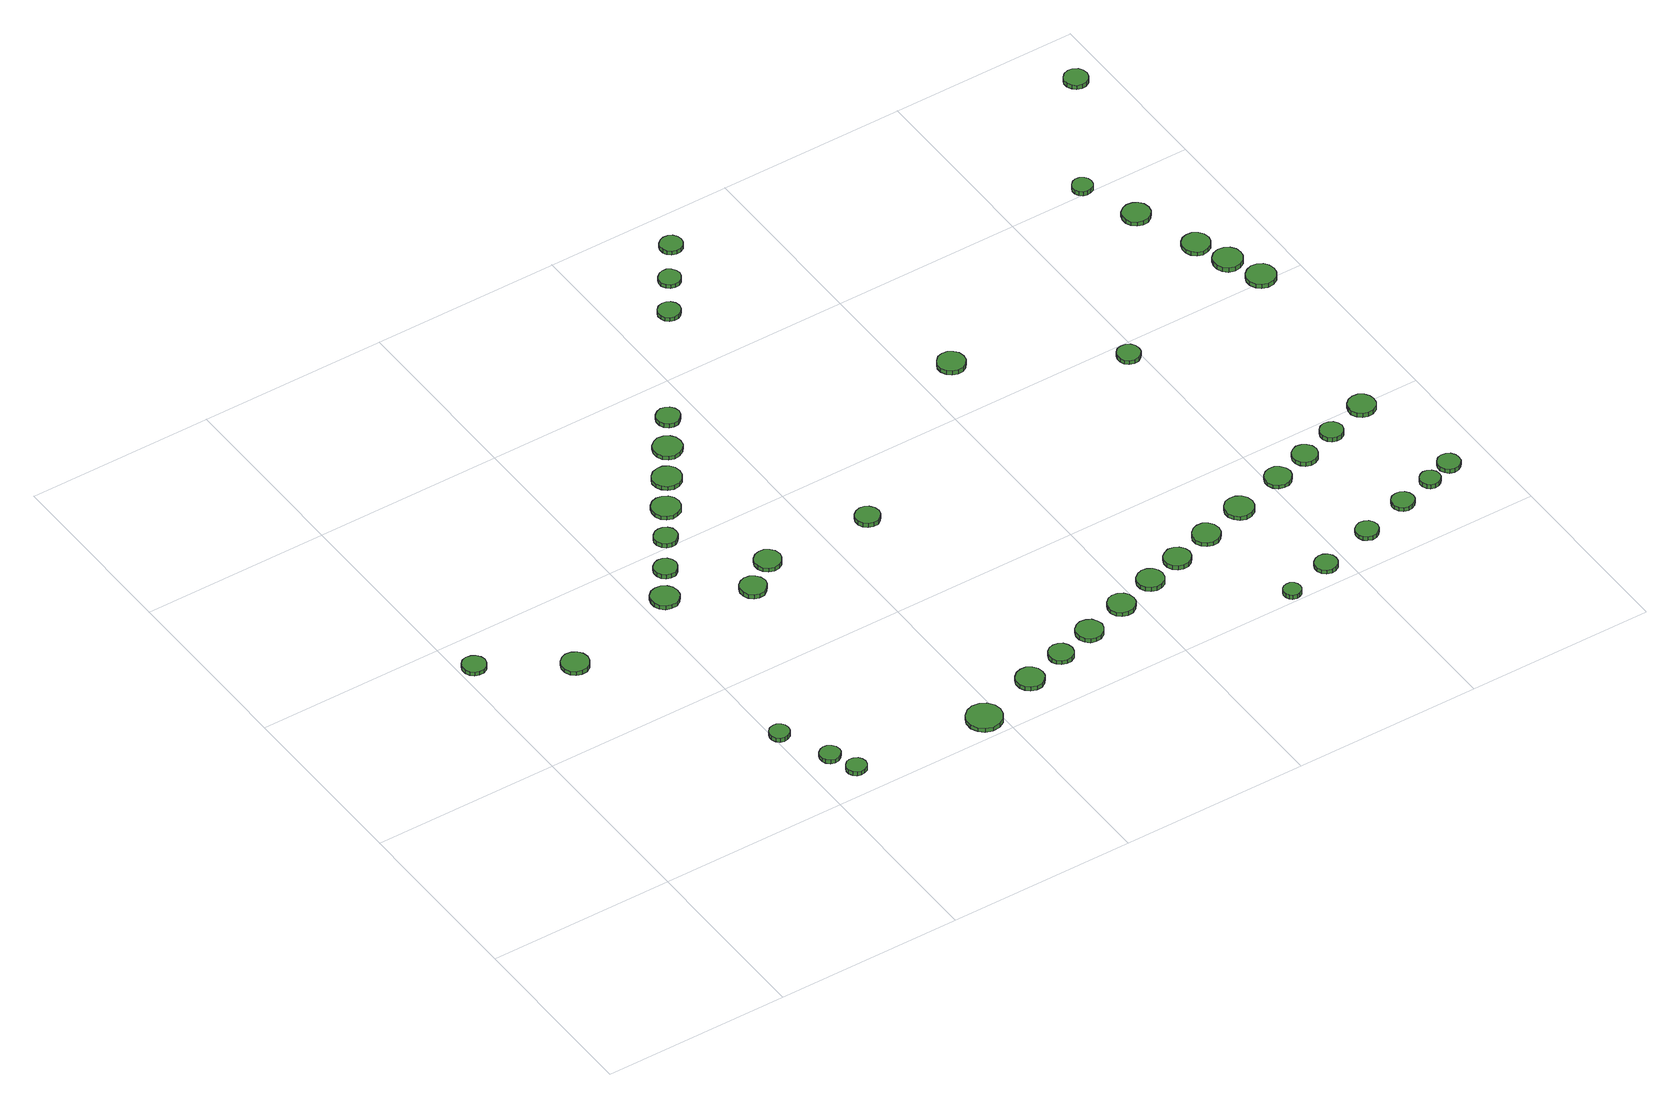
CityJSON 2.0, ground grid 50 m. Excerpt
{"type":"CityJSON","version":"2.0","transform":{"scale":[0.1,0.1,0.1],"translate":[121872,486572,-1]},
"CityObjects":{
"tree1":{"type":"SolitaryVegetationObject","attributes":{"function":"something"},"geometry":[{"type":"MultiSurface","lod":"1","boundaries":[[[0,1,2,3,4,5,6,7,8,9,10,11,12,13,14]],[[15,16,17,18,19,20,21,22,23,24,25,26,27,28,29]],[[0,29,28,1]],[[1,28,27,2]],[[2,27,26,3]],[[3,26,25,4]],[[4,25,24,5]],[[5,24,23,6]],[[6,23,22,7]],[[7,22,21,8]],[[8,21,20,9]],[[9,20,19,10]],[[10,19,18,11]],[[11,18,17,12]],[[12,17,16,13]],[[13,16,15,14]],[[14,15,29,0]]]}]},
"tree2":{"type":"SolitaryVegetationObject","attributes":{"function":"something"},"geometry":[{"type":"MultiSurface","lod":"1","boundaries":[[[30,31,32,33,34,35,36,37,38,39,40,41,42,43,44]],[[45,46,47,48,49,50,51,52,53,54,55,56,57,58,59]],[[30,59,58,31]],[[31,58,57,32]],[[32,57,56,33]],[[33,56,55,34]],[[34,55,54,35]],[[35,54,53,36]],[[36,53,52,37]],[[37,52,51,38]],[[38,51,50,39]],[[39,50,49,40]],[[40,49,48,41]],[[41,48,47,42]],[[42,47,46,43]],[[43,46,45,44]],[[44,45,59,30]]]}]},
"tree3":{"type":"SolitaryVegetationObject","attributes":{"function":"something"},"geometry":[{"type":"MultiSurface","lod":"1","boundaries":[[[60,61,62,63,64,65,66,67,68,69,70,71,72,73,74]],[[75,76,77,78,79,80,81,82,83,84,85,86,87,88,89]],[[60,89,88,61]],[[61,88,87,62]],[[62,87,86,63]],[[63,86,85,64]],[[64,85,84,65]],[[65,84,83,66]],[[66,83,82,67]],[[67,82,81,68]],[[68,81,80,69]],[[69,80,79,70]],[[70,79,78,71]],[[71,78,77,72]],[[72,77,76,73]],[[73,76,75,74]],[[74,75,89,60]]]}]},
"tree4":{"type":"SolitaryVegetationObject","attributes":{"function":"something"},"geometry":[{"type":"MultiSurface","lod":"1","boundaries":[[[90,91,92,93,94,95,96,97,98,99,100,101,102,103,104]],[[105,106,107,108,109,110,111,112,113,114,115,116,117,118,119]],[[90,119,118,91]],[[91,118,117,92]],[[92,117,116,93]],[[93,116,115,94]],[[94,115,114,95]],[[95,114,113,96]],[[96,113,112,97]],[[97,112,111,98]],[[98,111,110,99]],[[99,110,109,100]],[[100,109,108,101]],[[101,108,107,102]],[[102,107,106,103]],[[103,106,105,104]],[[104,105,119,90]]]}]},
"tree5":{"type":"SolitaryVegetationObject","attributes":{"function":"something"},"geometry":[{"type":"MultiSurface","lod":"1","boundaries":[[[120,121,122,123,124,125,126,127,128,129,130,131,132,133,134]],[[135,136,137,138,139,140,141,142,143,144,145,146,147,148,149]],[[120,149,148,121]],[[121,148,147,122]],[[122,147,146,123]],[[123,146,145,124]],[[124,145,144,125]],[[125,144,143,126]],[[126,143,142,127]],[[127,142,141,128]],[[128,141,140,129]],[[129,140,139,130]],[[130,139,138,131]],[[131,138,137,132]],[[132,137,136,133]],[[133,136,135,134]],[[134,135,149,120]]]}]},
"tree6":{"type":"SolitaryVegetationObject","attributes":{"function":"something"},"geometry":[{"type":"MultiSurface","lod":"1","boundaries":[[[150,151,152,153,154,155,156,157,158,159,160,161,162,163,164]],[[165,166,167,168,169,170,171,172,173,174,175,176,177,178,179]],[[150,179,178,151]],[[151,178,177,152]],[[152,177,176,153]],[[153,176,175,154]],[[154,175,174,155]],[[155,174,173,156]],[[156,173,172,157]],[[157,172,171,158]],[[158,171,170,159]],[[159,170,169,160]],[[160,169,168,161]],[[161,168,167,162]],[[162,167,166,163]],[[163,166,165,164]],[[164,165,179,150]]]}]},
"tree7":{"type":"SolitaryVegetationObject","attributes":{"function":"something"},"geometry":[{"type":"MultiSurface","lod":"1","boundaries":[[[180,181,182,183,184,185,186,187,188,189,190,191,192,193,194]],[[195,196,197,198,199,200,201,202,203,204,205,206,207,208,209]],[[180,209,208,181]],[[181,208,207,182]],[[182,207,206,183]],[[183,206,205,184]],[[184,205,204,185]],[[185,204,203,186]],[[186,203,202,187]],[[187,202,201,188]],[[188,201,200,189]],[[189,200,199,190]],[[190,199,198,191]],[[191,198,197,192]],[[192,197,196,193]],[[193,196,195,194]],[[194,195,209,180]]]}]},
"tree8":{"type":"SolitaryVegetationObject","attributes":{"function":"something"},"geometry":[{"type":"MultiSurface","lod":"1","boundaries":[[[210,211,212,213,214,215,216,217,218,219,220,221,222,223,224]],[[225,226,227,228,229,230,231,232,233,234,235,236,237,238,239]],[[210,239,238,211]],[[211,238,237,212]],[[212,237,236,213]],[[213,236,235,214]],[[214,235,234,215]],[[215,234,233,216]],[[216,233,232,217]],[[217,232,231,218]],[[218,231,230,219]],[[219,230,229,220]],[[220,229,228,221]],[[221,228,227,222]],[[222,227,226,223]],[[223,226,225,224]],[[224,225,239,210]]]}]},
"tree9":{"type":"SolitaryVegetationObject","attributes":{"function":"something"},"geometry":[{"type":"MultiSurface","lod":"1","boundaries":[[[240,241,242,243,244,245,246,247,248,249,250,251,252,253,254]],[[255,256,257,258,259,260,261,262,263,264,265,266,267,268,269]],[[240,269,268,241]],[[241,268,267,242]],[[242,267,266,243]],[[243,266,265,244]],[[244,265,264,245]],[[245,264,263,246]],[[246,263,262,247]],[[247,262,261,248]],[[248,261,260,249]],[[249,260,259,250]],[[250,259,258,251]],[[251,258,257,252]],[[252,257,256,253]],[[253,256,255,254]],[[254,255,269,240]]]}]},
"tree10":{"type":"SolitaryVegetationObject","attributes":{"function":"something"},"geometry":[{"type":"MultiSurface","lod":"1","boundaries":[[[270,271,272,273,274,275,276,277,278,279,280,281,282,283,284]],[[285,286,287,288,289,290,291,292,293,294,295,296,297,298,299]],[[270,299,298,271]],[[271,298,297,272]],[[272,297,296,273]],[[273,296,295,274]],[[274,295,294,275]],[[275,294,293,276]],[[276,293,292,277]],[[277,292,291,278]],[[278,291,290,279]],[[279,290,289,280]],[[280,289,288,281]],[[281,288,287,282]],[[282,287,286,283]],[[283,286,285,284]],[[284,285,299,270]]]}]},
"tree11":{"type":"SolitaryVegetationObject","attributes":{"function":"something"},"geometry":[{"type":"MultiSurface","lod":"1","boundaries":[[[300,301,302,303,304,305,306,307,308,309,310,311,312,313,314]],[[315,316,317,318,319,320,321,322,323,324,325,326,327,328,329]],[[300,329,328,301]],[[301,328,327,302]],[[302,327,326,303]],[[303,326,325,304]],[[304,325,324,305]],[[305,324,323,306]],[[306,323,322,307]],[[307,322,321,308]],[[308,321,320,309]],[[309,320,319,310]],[[310,319,318,311]],[[311,318,317,312]],[[312,317,316,313]],[[313,316,315,314]],[[314,315,329,300]]]}]},
"tree12":{"type":"SolitaryVegetationObject","attributes":{"function":"something"},"geometry":[{"type":"MultiSurface","lod":"1","boundaries":[[[330,331,332,333,334,335,336,337,338,339,340,341,342,343,344]],[[345,346,347,348,349,350,351,352,353,354,355,356,357,358,359]],[[330,359,358,331]],[[331,358,357,332]],[[332,357,356,333]],[[333,356,355,334]],[[334,355,354,335]],[[335,354,353,336]],[[336,353,352,337]],[[337,352,351,338]],[[338,351,350,339]],[[339,350,349,340]],[[340,349,348,341]],[[341,348,347,342]],[[342,347,346,343]],[[343,346,345,344]],[[344,345,359,330]]]}]},
"tree13":{"type":"SolitaryVegetationObject","attributes":{"function":"something"},"geometry":[{"type":"MultiSurface","lod":"1","boundaries":[[[360,361,362,363,364,365,366,367,368,369,370,371,372,373,374]],[[375,376,377,378,379,380,381,382,383,384,385,386,387,388,389]],[[360,389,388,361]],[[361,388,387,362]],[[362,387,386,363]],[[363,386,385,364]],[[364,385,384,365]],[[365,384,383,366]],[[366,383,382,367]],[[367,382,381,368]],[[368,381,380,369]],[[369,380,379,370]],[[370,379,378,371]],[[371,378,377,372]],[[372,377,376,373]],[[373,376,375,374]],[[374,375,389,360]]]}]},
"tree14":{"type":"SolitaryVegetationObject","attributes":{"function":"something"},"geometry":[{"type":"MultiSurface","lod":"1","boundaries":[[[390,391,392,393,394,395,396,397,398,399,400,401,402,403,404]],[[405,406,407,408,409,410,411,412,413,414,415,416,417,418,419]],[[390,419,418,391]],[[391,418,417,392]],[[392,417,416,393]],[[393,416,415,394]],[[394,415,414,395]],[[395,414,413,396]],[[396,413,412,397]],[[397,412,411,398]],[[398,411,410,399]],[[399,410,409,400]],[[400,409,408,401]],[[401,408,407,402]],[[402,407,406,403]],[[403,406,405,404]],[[404,405,419,390]]]}]},
"tree15":{"type":"SolitaryVegetationObject","attributes":{"function":"something"},"geometry":[{"type":"MultiSurface","lod":"1","boundaries":[[[420,421,422,423,424,425,426,427,428,429,430,431,432,433,434]],[[435,436,437,438,439,440,441,442,443,444,445,446,447,448,449]],[[420,449,448,421]],[[421,448,447,422]],[[422,447,446,423]],[[423,446,445,424]],[[424,445,444,425]],[[425,444,443,426]],[[426,443,442,427]],[[427,442,441,428]],[[428,441,440,429]],[[429,440,439,430]],[[430,439,438,431]],[[431,438,437,432]],[[432,437,436,433]],[[433,436,435,434]],[[434,435,449,420]]]}]},
"tree16":{"type":"SolitaryVegetationObject","attributes":{"function":"something"},"geometry":[{"type":"MultiSurface","lod":"1","boundaries":[[[450,451,452,453,454,455,456,457,458,459,460,461,462,463,464]],[[465,466,467,468,469,470,471,472,473,474,475,476,477,478,479]],[[450,479,478,451]],[[451,478,477,452]],[[452,477,476,453]],[[453,476,475,454]],[[454,475,474,455]],[[455,474,473,456]],[[456,473,472,457]],[[457,472,471,458]],[[458,471,470,459]],[[459,470,469,460]],[[460,469,468,461]],[[461,468,467,462]],[[462,467,466,463]],[[463,466,465,464]],[[464,465,479,450]]]}]},
"tree17":{"type":"SolitaryVegetationObject","attributes":{"function":"something"},"geometry":[{"type":"MultiSurface","lod":"1","boundaries":[[[480,481,482,483,484,485,486,487,488,489,490,491,492,493,494]],[[495,496,497,498,499,500,501,502,503,504,505,506,507,508,509]],[[480,509,508,481]],[[481,508,507,482]],[[482,507,506,483]],[[483,506,505,484]],[[484,505,504,485]],[[485,504,503,486]],[[486,503,502,487]],[[487,502,501,488]],[[488,501,500,489]],[[489,500,499,490]],[[490,499,498,491]],[[491,498,497,492]],[[492,497,496,493]],[[493,496,495,494]],[[494,495,509,480]]]}]},
"tree18":{"type":"SolitaryVegetationObject","attributes":{"function":"something"},"geometry":[{"type":"MultiSurface","lod":"1","boundaries":[[[510,511,512,513,514,515,516,517,518,519,520,521,522,523,524]],[[525,526,527,528,529,530,531,532,533,534,535,536,537,538,539]],[[510,539,538,511]],[[511,538,537,512]],[[512,537,536,513]],[[513,536,535,514]],[[514,535,534,515]],[[515,534,533,516]],[[516,533,532,517]],[[517,532,531,518]],[[518,531,530,519]],[[519,530,529,520]],[[520,529,528,521]],[[521,528,527,522]],[[522,527,526,523]],[[523,526,525,524]],[[524,525,539,510]]]}]},
"tree19":{"type":"SolitaryVegetationObject","attributes":{"function":"something"},"geometry":[{"type":"MultiSurface","lod":"1","boundaries":[[[540,541,542,543,544,545,546,547,548,549,550,551,552,553,554]],[[555,556,557,558,559,560,561,562,563,564,565,566,567,568,569]],[[540,569,568,541]],[[541,568,567,542]],[[542,567,566,543]],[[543,566,565,544]],[[544,565,564,545]],[[545,564,563,546]],[[546,563,562,547]],[[547,562,561,548]],[[548,561,560,549]],[[549,560,559,550]],[[550,559,558,551]],[[551,558,557,552]],[[552,557,556,553]],[[553,556,555,554]],[[554,555,569,540]]]}]},
"tree20":{"type":"SolitaryVegetationObject","attributes":{"function":"something"},"geometry":[{"type":"MultiSurface","lod":"1","boundaries":[[[570,571,572,573,574,575,576,577,578,579,580,581,582,583,584]],[[585,586,587,588,589,590,591,592,593,594,595,596,597,598,599]],[[570,599,598,571]],[[571,598,597,572]],[[572,597,596,573]],[[573,596,595,574]],[[574,595,594,575]],[[575,594,593,576]],[[576,593,592,577]],[[577,592,591,578]],[[578,591,590,579]],[[579,590,589,580]],[[580,589,588,581]],[[581,588,587,582]],[[582,587,586,583]],[[583,586,585,584]],[[584,585,599,570]]]}]},
"tree21":{"type":"SolitaryVegetationObject","attributes":{"function":"something"},"geometry":[{"type":"MultiSurface","lod":"1","boundaries":[[[600,601,602,603,604,605,606,607,608,609,610,611,612,613,614]],[[615,616,617,618,619,620,621,622,623,624,625,626,627,628,629]],[[600,629,628,601]],[[601,628,627,602]],[[602,627,626,603]],[[603,626,625,604]],[[604,625,624,605]],[[605,624,623,606]],[[606,623,622,607]],[[607,622,621,608]],[[608,621,620,609]],[[609,620,619,610]],[[610,619,618,611]],[[611,618,617,612]],[[612,617,616,613]],[[613,616,615,614]],[[614,615,629,600]]]}]},
"tree22":{"type":"SolitaryVegetationObject","attributes":{"function":"something"},"geometry":[{"type":"MultiSurface","lod":"1","boundaries":[[[630,631,632,633,634,635,636,637,638,639,640,641,642,643,644]],[[645,646,647,648,649,650,651,652,653,654,655,656,657,658,659]],[[630,659,658,631]],[[631,658,657,632]],[[632,657,656,633]],[[633,656,655,634]],[[634,655,654,635]],[[635,654,653,636]],[[636,653,652,637]],[[637,652,651,638]],[[638,651,650,639]],[[639,650,649,640]],[[640,649,648,641]],[[641,648,647,642]],[[642,647,646,643]],[[643,646,645,644]],[[644,645,659,630]]]}]},
"tree23":{"type":"SolitaryVegetationObject","attributes":{"function":"something"},"geometry":[{"type":"MultiSurface","lod":"1","boundaries":[[[660,661,662,663,664,665,666,667,668,669,670,671,672,673,674]],[[675,676,677,678,679,680,681,682,683,684,685,686,687,688,689]],[[660,689,688,661]],[[661,688,687,662]],[[662,687,686,663]],[[663,686,685,664]],[[664,685,684,665]],[[665,684,683,666]],[[666,683,682,667]],[[667,682,681,668]],[[668,681,680,669]],[[669,680,679,670]],[[670,679,678,671]],[[671,678,677,672]],[[672,677,676,673]],[[673,676,675,674]],[[674,675,689,660]]]}]},
"tree24":{"type":"SolitaryVegetationObject","attributes":{"function":"something"},"geometry":[{"type":"MultiSurface","lod":"1","boundaries":[[[690,691,692,693,694,695,696,697,698,699,700,701,702,703,704]],[[705,706,707,708,709,710,711,712,713,714,715,716,717,718,719]],[[690,719,718,691]],[[691,718,717,692]],[[692,717,716,693]],[[693,716,715,694]],[[694,715,714,695]],[[695,714,713,696]],[[696,713,712,697]],[[697,712,711,698]],[[698,711,710,699]],[[699,710,709,700]],[[700,709,708,701]],[[701,708,707,702]],[[702,707,706,703]],[[703,706,705,704]],[[704,705,719,690]]]}]},
"tree25":{"type":"SolitaryVegetationObject","attributes":{"function":"something"},"geometry":[{"type":"MultiSurface","lod":"1","boundaries":[[[720,721,722,723,724,725,726,727,728,729,730,731,732,733,734]],[[735,736,737,738,739,740,741,742,743,744,745,746,747,748,749]],[[720,749,748,721]],[[721,748,747,722]],[[722,747,746,723]],[[723,746,745,724]],[[724,745,744,725]],[[725,744,743,726]],[[726,743,742,727]],[[727,742,741,728]],[[728,741,740,729]],[[729,740,739,730]],[[730,739,738,731]],[[731,738,737,732]],[[732,737,736,733]],[[733,736,735,734]],[[734,735,749,720]]]}]},
"tree26":{"type":"SolitaryVegetationObject","attributes":{"function":"something"},"geometry":[{"type":"MultiSurface","lod":"1","boundaries":[[[750,751,752,753,754,755,756,757,758,759,760,761,762,763,764]],[[765,766,767,768,769,770,771,772,773,774,775,776,777,778,779]],[[750,779,778,751]],[[751,778,777,752]],[[752,777,776,753]],[[753,776,775,754]],[[754,775,774,755]],[[755,774,773,756]],[[756,773,772,757]],[[757,772,771,758]],[[758,771,770,759]],[[759,770,769,760]],[[760,769,768,761]],[[761,768,767,762]],[[762,767,766,763]],[[763,766,765,764]],[[764,765,779,750]]]}]},
"tree27":{"type":"SolitaryVegetationObject","attributes":{"function":"something"},"geometry":[{"type":"MultiSurface","lod":"1","boundaries":[[[780,781,782,783,784,785,786,787,788,789,790,791,792,793,794]],[[795,796,797,798,799,800,801,802,803,804,805,806,807,808,809]],[[780,809,808,781]],[[781,808,807,782]],[[782,807,806,783]],[[783,806,805,784]],[[784,805,804,785]],[[785,804,803,786]],[[786,803,802,787]],[[787,802,801,788]],[[788,801,800,789]],[[789,800,799,790]],[[790,799,798,791]],[[791,798,797,792]],[[792,797,796,793]],[[793,796,795,794]],[[794,795,809,780]]]}]},
"tree28":{"type":"SolitaryVegetationObject","attributes":{"function":"something"},"geometry":[{"type":"MultiSurface","lod":"1","boundaries":[[[810,811,812,813,814,815,816,817,818,819,820,821,822,823,824]],[[825,826,827,828,829,830,831,832,833,834,835,836,837,838,839]],[[810,839,838,811]],[[811,838,837,812]],[[812,837,836,813]],[[813,836,835,814]],[[814,835,834,815]],[[815,834,833,816]],[[816,833,832,817]],[[817,832,831,818]],[[818,831,830,819]],[[819,830,829,820]],[[820,829,828,821]],[[821,828,827,822]],[[822,827,826,823]],[[823,826,825,824]],[[824,825,839,810]]]}]},
"tree29":{"type":"SolitaryVegetationObject","attributes":{"function":"something"},"geometry":[{"type":"MultiSurface","lod":"1","boundaries":[[[840,841,842,843,844,845,846,847,848,849,850,851,852,853,854]],[[855,856,857,858,859,860,861,862,863,864,865,866,867,868,869]],[[840,869,868,841]],[[841,868,867,842]],[[842,867,866,843]],[[843,866,865,844]],[[844,865,864,845]],[[845,864,863,846]],[[846,863,862,847]],[[847,862,861,848]],[[848,861,860,849]],[[849,860,859,850]],[[850,859,858,851]],[[851,858,857,852]],[[852,857,856,853]],[[853,856,855,854]],[[854,855,869,840]]]}]},
"tree30":{"type":"SolitaryVegetationObject","attributes":{"function":"something"},"geometry":[{"type":"MultiSurface","lod":"1","boundaries":[[[870,871,872,873,874,875,876,877,878,879,880,881,882,883,884]],[[885,886,887,888,889,890,891,892,893,894,895,896,897,898,899]],[[870,899,898,871]],[[871,898,897,872]],[[872,897,896,873]],[[873,896,895,874]],[[874,895,894,875]],[[875,894,893,876]],[[876,893,892,877]],[[877,892,891,878]],[[878,891,890,879]],[[879,890,889,880]],[[880,889,888,881]],[[881,888,887,882]],[[882,887,886,883]],[[883,886,885,884]],[[884,885,899,870]]]}]},
"tree31":{"type":"SolitaryVegetationObject","attributes":{"function":"something"},"geometry":[{"type":"MultiSurface","lod":"1","boundaries":[[[900,901,902,903,904,905,906,907,908,909,910,911,912,913,914]],[[915,916,917,918,919,920,921,922,923,924,925,926,927,928,929]],[[900,929,928,901]],[[901,928,927,902]],[[902,927,926,903]],[[903,926,925,904]],[[904,925,924,905]],[[905,924,923,906]],[[906,923,922,907]],[[907,922,921,908]],[[908,921,920,909]],[[909,920,919,910]],[[910,919,918,911]],[[911,918,917,912]],[[912,917,916,913]],[[913,916,915,914]],[[914,915,929,900]]]}]},
"tree32":{"type":"SolitaryVegetationObject","attributes":{"function":"something"},"geometry":[{"type":"MultiSurface","lod":"1","boundaries":[[[930,931,932,933,934,935,936,937,938,939,940,941,942,943,944]],[[945,946,947,948,949,950,951,952,953,954,955,956,957,958,959]],[[930,959,958,931]],[[931,958,957,932]],[[932,957,956,933]],[[933,956,955,934]],[[934,955,954,935]],[[935,954,953,936]],[[936,953,952,937]],[[937,952,951,938]],[[938,951,950,939]],[[939,950,949,940]],[[940,949,948,941]],[[941,948,947,942]],[[942,947,946,943]],[[943,946,945,944]],[[944,945,959,930]]]}]},
"tree33":{"type":"SolitaryVegetationObject","attributes":{"function":"something"},"geometry":[{"type":"MultiSurface","lod":"1","boundaries":[[[960,961,962,963,964,965,966,967,968,969,970,971,972,973,974]],[[975,976,977,978,979,980,981,982,983,984,985,986,987,988,989]],[[960,989,988,961]],[[961,988,987,962]],[[962,987,986,963]],[[963,986,985,964]],[[964,985,984,965]],[[965,984,983,966]],[[966,983,982,967]],[[967,982,981,968]],[[968,981,980,969]],[[969,980,979,970]],[[970,979,978,971]],[[971,978,977,972]],[[972,977,976,973]],[[973,976,975,974]],[[974,975,989,960]]]}]},
"tree34":{"type":"SolitaryVegetationObject","attributes":{"function":"something"},"geometry":[{"type":"MultiSurface","lod":"1","boundaries":[[[990,991,992,993,994,995,996,997,998,999,1000,1001,1002,1003,1004]],[[1005,1006,1007,1008,1009,1010,1011,1012,1013,1014,1015,1016,1017,1018,1019]],[[990,1019,1018,991]],[[991,1018,1017,992]],[[992,1017,1016,993]],[[993,1016,1015,994]],[[994,1015,1014,995]],[[995,1014,1013,996]],[[996,1013,1012,997]],[[997,1012,1011,998]],[[998,1011,1010,999]],[[999,1010,1009,1000]],[[1000,1009,1008,1001]],[[1001,1008,1007,1002]],[[1002,1007,1006,1003]],[[1003,1006,1005,1004]],[[1004,1005,1019,990]]]}]},
"tree35":{"type":"SolitaryVegetationObject","attributes":{"function":"something"},"geometry":[{"type":"MultiSurface","lod":"1","boundaries":[[[1020,1021,1022,1023,1024,1025,1026,1027,1028,1029,1030,1031,1032,1033,1034]],[[1035,1036,1037,1038,1039,1040,1041,1042,1043,1044,1045,1046,1047,1048,1049]],[[1020,1049,1048,1021]],[[1021,1048,1047,1022]],[[1022,1047,1046,1023]],[[1023,1046,1045,1024]],[[1024,1045,1044,1025]],[[1025,1044,1043,1026]],[[1026,1043,1042,1027]],[[1027,1042,1041,1028]],[[1028,1041,1040,1029]],[[1029,1040,1039,1030]],[[1030,1039,1038,1031]],[[1031,1038,1037,1032]],[[1032,1037,1036,1033]],[[1033,1036,1035,1034]],[[1034,1035,1049,1020]]]}]},
"tree36":{"type":"SolitaryVegetationObject","attributes":{"function":"something"},"geometry":[{"type":"MultiSurface","lod":"1","boundaries":[[[1050,1051,1052,1053,1054,1055,1056,1057,1058,1059,1060,1061,1062,1063,1064]],[[1065,1066,1067,1068,1069,1070,1071,1072,1073,1074,1075,1076,1077,1078,1079]],[[1050,1079,1078,1051]],[[1051,1078,1077,1052]],[[1052,1077,1076,1053]],[[1053,1076,1075,1054]],[[1054,1075,1074,1055]],[[1055,1074,1073,1056]],[[1056,1073,1072,1057]],[[1057,1072,1071,1058]],[[1058,1071,1070,1059]],[[1059,1070,1069,1060]],[[1060,1069,1068,1061]],[[1061,1068,1067,1062]],[[1062,1067,1066,1063]],[[1063,1066,1065,1064]],[[1064,1065,1079,1050]]]}]},
"tree37":{"type":"SolitaryVegetationObject","attributes":{"function":"something"},"geometry":[{"type":"MultiSurface","lod":"1","boundaries":[[[1080,1081,1082,1083,1084,1085,1086,1087,1088,1089,1090,1091,1092,1093,1094]],[[1095,1096,1097,1098,1099,1100,1101,1102,1103,1104,1105,1106,1107,1108,1109]],[[1080,1109,1108,1081]],[[1081,1108,1107,1082]],[[1082,1107,1106,1083]],[[1083,1106,1105,1084]],[[1084,1105,1104,1085]],[[1085,1104,1103,1086]],[[1086,1103,1102,1087]],[[1087,1102,1101,1088]],[[1088,1101,1100,1089]],[[1089,1100,1099,1090]],[[1090,1099,1098,1091]],[[1091,1098,1097,1092]],[[1092,1097,1096,1093]],[[1093,1096,1095,1094]],[[1094,1095,1109,1080]]]}]},
"tree38":{"type":"SolitaryVegetationObject","attributes":{"function":"something"},"geometry":[{"type":"MultiSurface","lod":"1","boundaries":[[[1110,1111,1112,1113,1114,1115,1116,1117,1118,1119,1120,1121,1122,1123,1124]],[[1125,1126,1127,1128,1129,1130,1131,1132,1133,1134,1135,1136,1137,1138,1139]],[[1110,1139,1138,1111]],[[1111,1138,1137,1112]],[[1112,1137,1136,1113]],[[1113,1136,1135,1114]],[[1114,1135,1134,1115]],[[1115,1134,1133,1116]],[[1116,1133,1132,1117]],[[1117,1132,1131,1118]],[[1118,1131,1130,1119]],[[1119,1130,1129,1120]],[[1120,1129,1128,1121]],[[1121,1128,1127,1122]],[[1122,1127,1126,1123]],[[1123,1126,1125,1124]],[[1124,1125,1139,1110]]]}]},
"tree39":{"type":"SolitaryVegetationObject","attributes":{"function":"something"},"geometry":[{"type":"MultiSurface","lod":"1","boundaries":[[[1140,1141,1142,1143,1144,1145,1146,1147,1148,1149,1150,1151,1152,1153,1154]],[[1155,1156,1157,1158,1159,1160,1161,1162,1163,1164,1165,1166,1167,1168,1169]],[[1140,1169,1168,1141]],[[1141,1168,1167,1142]],[[1142,1167,1166,1143]],[[1143,1166,1165,1144]],[[1144,1165,1164,1145]],[[1145,1164,1163,1146]],[[1146,1163,1162,1147]],[[1147,1162,1161,1148]],[[1148,1161,1160,1149]],[[1149,1160,1159,1150]],[[1150,1159,1158,1151]],[[1151,1158,1157,1152]],[[1152,1157,1156,1153]],[[1153,1156,1155,1154]],[[1154,1155,1169,1140]]]}]},
"tree40":{"type":"SolitaryVegetationObject","attributes":{"function":"something"},"geometry":[{"type":"MultiSurface","lod":"1","boundaries":[[[1170,1171,1172,1173,1174,1175,1176,1177,1178,1179,1180,1181,1182,1183,1184]],[[1185,1186,1187,1188,1189,1190,1191,1192,1193,1194,1195,1196,1197,1198,1199]],[[1170,1199,1198,1171]],[[1171,1198,1197,1172]],[[1172,1197,1196,1173]],[[1173,1196,1195,1174]],[[1174,1195,1194,1175]],[[1175,1194,1193,1176]],[[1176,1193,1192,1177]],[[1177,1192,1191,1178]],[[1178,1191,1190,1179]],[[1179,1190,1189,1180]],[[1180,1189,1188,1181]],[[1181,1188,1187,1182]],[[1182,1187,1186,1183]],[[1183,1186,1185,1184]],[[1184,1185,1199,1170]]]}]},
"tree41":{"type":"SolitaryVegetationObject","attributes":{"function":"something"},"geometry":[{"type":"MultiSurface","lod":"1","boundaries":[[[1200,1201,1202,1203,1204,1205,1206,1207,1208,1209,1210,1211,1212,1213,1214]],[[1215,1216,1217,1218,1219,1220,1221,1222,1223,1224,1225,1226,1227,1228,1229]],[[1200,1229,1228,1201]],[[1201,1228,1227,1202]],[[1202,1227,1226,1203]],[[1203,1226,1225,1204]],[[1204,1225,1224,1205]],[[1205,1224,1223,1206]],[[1206,1223,1222,1207]],[[1207,1222,1221,1208]],[[1208,1221,1220,1209]],[[1209,1220,1219,1210]],[[1210,1219,1218,1211]],[[1211,1218,1217,1212]],[[1212,1217,1216,1213]],[[1213,1216,1215,1214]],[[1214,1215,1229,1200]]]}]},
"tree42":{"type":"SolitaryVegetationObject","attributes":{"function":"something"},"geometry":[{"type":"MultiSurface","lod":"1","boundaries":[[[1230,1231,1232,1233,1234,1235,1236,1237,1238,1239,1240,1241,1242,1243,1244]],[[1245,1246,1247,1248,1249,1250,1251,1252,1253,1254,1255,1256,1257,1258,1259]],[[1230,1259,1258,1231]],[[1231,1258,1257,1232]],[[1232,1257,1256,1233]],[[1233,1256,1255,1234]],[[1234,1255,1254,1235]],[[1235,1254,1253,1236]],[[1236,1253,1252,1237]],[[1237,1252,1251,1238]],[[1238,1251,1250,1239]],[[1239,1250,1249,1240]],[[1240,1249,1248,1241]],[[1241,1248,1247,1242]],[[1242,1247,1246,1243]],[[1243,1246,1245,1244]],[[1244,1245,1259,1230]]]}]},
"tree43":{"type":"SolitaryVegetationObject","attributes":{"function":"something"},"geometry":[{"type":"MultiSurface","lod":"1","boundaries":[[[1260,1261,1262,1263,1264,1265,1266,1267,1268,1269,1270,1271,1272,1273,1274]],[[1275,1276,1277,1278,1279,1280,1281,1282,1283,1284,1285,1286,1287,1288,1289]],[[1260,1289,1288,1261]],[[1261,1288,1287,1262]],[[1262,1287,1286,1263]],[[1263,1286,1285,1264]],[[1264,1285,1284,1265]],[[1265,1284,1283,1266]],[[1266,1283,1282,1267]],[[1267,1282,1281,1268]],[[1268,1281,1280,1269]],[[1269,1280,1279,1270]],[[1270,1279,1278,1271]],[[1271,1278,1277,1272]],[[1272,1277,1276,1273]],[[1273,1276,1275,1274]],[[1274,1275,1289,1260]]]}]},
"tree44":{"type":"SolitaryVegetationObject","attributes":{"function":"something"},"geometry":[{"type":"MultiSurface","lod":"1","boundaries":[[[1290,1291,1292,1293,1294,1295,1296,1297,1298,1299,1300,1301,1302,1303,1304]],[[1305,1306,1307,1308,1309,1310,1311,1312,1313,1314,1315,1316,1317,1318,1319]],[[1290,1319,1318,1291]],[[1291,1318,1317,1292]],[[1292,1317,1316,1293]],[[1293,1316,1315,1294]],[[1294,1315,1314,1295]],[[1295,1314,1313,1296]],[[1296,1313,1312,1297]],[[1297,1312,1311,1298]],[[1298,1311,1310,1299]],[[1299,1310,1309,1300]],[[1300,1309,1308,1301]],[[1301,1308,1307,1302]],[[1302,1307,1306,1303]],[[1303,1306,1305,1304]],[[1304,1305,1319,1290]]]}]},
"tree45":{"type":"SolitaryVegetationObject","attributes":{"function":"something"},"geometry":[{"type":"MultiSurface","lod":"1","boundaries":[[[1320,1321,1322,1323,1324,1325,1326,1327,1328,1329,1330,1331,1332,1333,1334]],[[1335,1336,1337,1338,1339,1340,1341,1342,1343,1344,1345,1346,1347,1348,1349]],[[1320,1349,1348,1321]],[[1321,1348,1347,1322]],[[1322,1347,1346,1323]],[[1323,1346,1345,1324]],[[1324,1345,1344,1325]],[[1325,1344,1343,1326]],[[1326,1343,1342,1327]],[[1327,1342,1341,1328]],[[1328,1341,1340,1329]],[[1329,1340,1339,1330]],[[1330,1339,1338,1331]],[[1331,1338,1337,1332]],[[1332,1337,1336,1333]],[[1333,1336,1335,1334]],[[1334,1335,1349,1320]]]}]}
},
"vertices":[
[71,898,19],[68,910,19],[60,921,19],[49,927,19],[36,929,19],[24,925,19],[14,916,19],[9,904,19],[9,891,19],[14,879,19],[24,871,19],[36,867,19],[49,868,19],[60,874,19],[68,885,19],[68,885,8],[60,874,8],[49,868,8],[36,867,8],[24,871,8],[14,879,8],[9,891,8],[9,904,8],[14,916,8],[24,925,8],[36,929,8],[49,927,8],[60,921,8],[68,910,8],[71,898,8],
[278,763,26],[275,778,26],[266,790,26],[253,797,26],[238,799,26],[224,794,26],[213,784,26],[207,770,26],[207,755,26],[213,741,26],[224,731,26],[238,727,26],[253,728,26],[266,736,26],[275,748,26],[275,748,14],[266,736,14],[253,728,14],[238,727,14],[224,731,14],[213,741,14],[207,755,14],[207,770,14],[213,784,14],[224,794,14],[238,799,14],[253,797,14],[266,790,14],[275,778,14],[278,763,14],
[535,277,32],[533,288,32],[527,296,32],[517,302,32],[507,303,32],[496,300,32],[488,292,32],[484,282,32],[484,272,32],[488,262,32],[496,254,32],[507,251,32],[517,252,32],[527,258,32],[533,266,32],[533,266,19],[527,258,19],[517,252,19],[507,251,19],[496,254,19],[488,262,19],[484,272,19],[484,282,19],[488,292,19],[496,300,19],[507,303,19],[517,302,19],[527,296,19],[533,288,19],[535,277,19],
[596,147,29],[594,158,29],[587,167,29],[577,173,29],[566,174,29],[556,171,29],[547,163,29],[543,153,29],[543,142,29],[547,132,29],[556,124,29],[566,121,29],[577,122,29],[587,128,29],[594,137,29],[594,137,17],[587,128,17],[577,122,17],[566,121,17],[556,124,17],[547,132,17],[543,142,17],[543,153,17],[547,163,17],[556,171,17],[566,174,17],[577,173,17],[587,167,17],[594,158,17],[596,147,17],
[624,75,30],[621,86,30],[615,95,30],[605,100,30],[594,101,30],[584,98,30],[576,90,30],[571,80,30],[571,69,30],[576,59,30],[584,52,30],[594,49,30],[605,50,30],[615,55,30],[621,64,30],[621,64,18],[615,55,18],[605,50,18],[594,49,18],[584,52,18],[576,59,18],[571,69,18],[571,80,18],[576,90,18],[584,98,18],[594,101,18],[605,100,18],[615,95,18],[621,86,18],[624,75,18],
[588,837,29],[585,853,29],[576,865,29],[563,873,29],[547,874,29],[533,870,29],[521,859,29],[515,845,29],[515,830,29],[521,816,29],[533,805,29],[547,801,29],[563,802,29],[576,810,29],[585,822,29],[585,822,17],[576,810,17],[563,802,17],[547,801,17],[533,805,17],[521,816,17],[515,830,17],[515,845,17],[521,859,17],[533,870,17],[547,874,17],[563,873,17],[576,865,17],[585,853,17],[588,837,17],
[643,926,27],[640,938,27],[633,949,27],[622,955,27],[609,956,27],[597,952,27],[588,944,27],[583,932,27],[583,920,27],[588,908,27],[597,900,27],[609,896,27],[622,897,27],[633,904,27],[640,914,27],[640,914,14],[633,904,14],[622,897,14],[609,896,14],[597,900,14],[588,908,14],[583,920,14],[583,932,14],[588,944,14],[597,952,14],[609,956,14],[622,955,14],[633,949,14],[640,938,14],[643,926,14],
[1002,57,23],[998,76,23],[986,92,23],[970,101,23],[950,103,23],[932,97,23],[918,84,23],[910,67,23],[910,47,23],[918,30,23],[932,17,23],[950,11,23],[970,13,23],[986,22,23],[998,38,23],[998,38,11],[986,22,11],[970,13,11],[950,11,11],[932,17,11],[918,30,11],[910,47,11],[910,67,11],[918,84,11],[932,97,11],[950,103,11],[970,101,11],[986,92,11],[998,76,11],[1002,57,11],
[783,749,31],[780,763,31],[771,775,31],[759,782,31],[744,784,31],[731,779,31],[720,770,31],[714,757,31],[714,742,31],[720,729,31],[731,719,31],[744,715,31],[759,716,31],[771,724,31],[780,735,31],[780,735,18],[771,724,18],[759,716,18],[744,715,18],[731,719,18],[720,729,18],[714,742,18],[714,757,18],[720,770,18],[731,779,18],[744,784,18],[759,782,18],[771,775,18],[780,763,18],[783,749,18],
[707,1021,24],[705,1034,24],[697,1044,24],[686,1050,24],[674,1051,24],[662,1048,24],[653,1039,24],[647,1028,24],[647,1015,24],[653,1003,24],[662,995,24],[674,991,24],[686,992,24],[697,999,24],[705,1009,24],[705,1009,11],[697,999,11],[686,992,11],[674,991,11],[662,995,11],[653,1003,11],[647,1015,11],[647,1028,11],[653,1039,11],[662,1048,11],[674,1051,11],[686,1050,11],[697,1044,11],[705,1034,11],[707,1021,11],
[774,1111,22],[771,1126,22],[762,1139,22],[748,1146,22],[733,1148,22],[718,1143,22],[707,1133,22],[701,1119,22],[701,1103,22],[707,1089,22],[718,1079,22],[733,1074,22],[748,1076,22],[762,1083,22],[771,1096,22],[771,1096,10],[762,1083,10],[748,1076,10],[733,1074,10],[718,1079,10],[707,1089,10],[701,1103,10],[701,1119,10],[707,1133,10],[718,1143,10],[733,1148,10],[748,1146,10],[762,1139,10],[771,1126,10],[774,1111,10],
[865,809,31],[862,823,31],[853,835,31],[841,842,31],[827,843,31],[813,839,31],[802,829,31],[796,816,31],[796,802,31],[802,789,31],[813,779,31],[827,774,31],[841,776,31],[853,783,31],[862,795,31],[862,795,19],[853,783,19],[841,776,19],[827,774,19],[813,779,19],[802,789,19],[796,802,19],[796,816,19],[802,829,19],[813,839,19],[827,843,19],[841,842,19],[853,835,19],[862,823,19],[865,809,19],
[837,1201,20],[834,1216,20],[825,1229,20],[811,1237,20],[796,1238,20],[781,1233,20],[769,1223,20],[762,1209,20],[762,1193,20],[769,1179,20],[781,1168,20],[796,1163,20],[811,1165,20],[825,1173,20],[834,1185,20],[834,1185,8],[825,1173,8],[811,1165,8],[796,1163,8],[781,1168,8],[769,1179,8],[762,1193,8],[762,1209,8],[769,1223,8],[781,1233,8],[796,1238,8],[811,1237,8],[825,1229,8],[834,1216,8],[837,1201,8],
[1164,117,18],[1161,132,18],[1152,144,18],[1139,152,18],[1124,153,18],[1109,148,18],[1098,138,18],[1092,125,18],[1092,109,18],[1098,96,18],[1109,86,18],[1124,81,18],[1139,82,18],[1152,90,18],[1161,102,18],[1161,102,5],[1152,90,5],[1139,82,5],[1124,81,5],[1109,86,5],[1098,96,5],[1092,109,5],[1092,125,5],[1098,138,5],[1109,148,5],[1124,153,5],[1139,152,5],[1152,144,5],[1161,132,5],[1164,117,5],
[899,1290,20],[896,1306,20],[887,1318,20],[873,1326,20],[857,1328,20],[843,1323,20],[831,1313,20],[825,1298,20],[825,1283,20],[831,1268,20],[843,1258,20],[857,1253,20],[873,1255,20],[887,1263,20],[896,1275,20],[896,1275,8],[887,1263,8],[873,1255,8],[857,1253,8],[843,1258,8],[831,1268,8],[825,1283,8],[825,1298,8],[831,1313,8],[843,1323,8],[857,1328,8],[873,1326,8],[887,1318,8],[896,1306,8],[899,1290,8],
[1272,151,17],[1269,164,17],[1262,175,17],[1250,181,17],[1237,183,17],[1224,179,17],[1214,170,17],[1208,157,17],[1208,144,17],[1214,132,17],[1224,123,17],[1237,119,17],[1250,120,17],[1262,127,17],[1269,138,17],[1269,138,5],[1262,127,5],[1250,120,5],[1237,119,5],[1224,123,5],[1214,132,5],[1208,144,5],[1208,157,5],[1214,170,5],[1224,179,5],[1237,183,5],[1250,181,5],[1262,175,5],[1269,164,5],[1272,151,5],
[955,1381,20],[952,1394,20],[944,1404,20],[933,1410,20],[921,1412,20],[909,1408,20],[899,1399,20],[894,1388,20],[894,1375,20],[899,1363,20],[909,1355,20],[921,1351,20],[933,1352,20],[944,1359,20],[952,1369,20],[952,1369,7],[944,1359,7],[933,1352,7],[921,1351,7],[909,1355,7],[899,1363,7],[894,1375,7],[894,1388,7],[899,1399,7],[909,1408,7],[921,1412,7],[933,1410,7],[944,1404,7],[952,1394,7],[955,1381,7],
[1153,811,26],[1150,824,26],[1142,835,26],[1131,842,26],[1118,843,26],[1105,839,26],[1095,830,26],[1090,818,26],[1090,805,26],[1095,793,26],[1105,784,26],[1118,780,26],[1131,781,26],[1142,788,26],[1150,798,26],[1150,798,13],[1142,788,13],[1131,781,13],[1118,780,13],[1105,784,13],[1095,793,13],[1090,805,13],[1090,818,13],[1095,830,13],[1105,839,13],[1118,843,13],[1131,842,13],[1142,835,13],[1150,824,13],[1153,811,13],
[1379,181,17],[1375,196,17],[1367,208,17],[1354,215,17],[1339,217,17],[1325,212,17],[1314,202,17],[1308,189,17],[1308,174,17],[1314,160,17],[1325,150,17],[1339,146,17],[1354,147,17],[1367,155,17],[1375,167,17],[1375,167,5],[1367,155,5],[1354,147,5],[1339,146,5],[1325,150,5],[1314,160,5],[1308,174,5],[1308,189,5],[1314,202,5],[1325,212,5],[1339,217,5],[1354,215,5],[1367,208,5],[1375,196,5],[1379,181,5],
[1495,217,17],[1492,232,17],[1483,244,17],[1470,251,17],[1455,253,17],[1441,248,17],[1430,238,17],[1424,225,17],[1424,210,17],[1430,196,17],[1441,186,17],[1455,182,17],[1470,183,17],[1483,191,17],[1492,203,17],[1492,203,5],[1483,191,5],[1470,183,5],[1455,182,5],[1441,186,5],[1430,196,5],[1424,210,5],[1424,225,5],[1430,238,5],[1441,248,5],[1455,253,5],[1470,251,5],[1483,244,5],[1492,232,5],[1495,217,5],
[1601,252,18],[1598,266,18],[1590,278,18],[1577,285,18],[1563,287,18],[1549,282,18],[1538,273,18],[1532,259,18],[1532,245,18],[1538,232,18],[1549,222,18],[1563,217,18],[1577,219,18],[1590,226,18],[1598,238,18],[1598,238,5],[1590,226,5],[1577,219,5],[1563,217,5],[1549,222,5],[1538,232,5],[1532,245,5],[1532,259,5],[1538,273,5],[1549,282,5],[1563,287,5],[1577,285,5],[1590,278,5],[1598,266,5],[1601,252,5],
[1167,1697,19],[1165,1709,19],[1157,1719,19],[1147,1725,19],[1135,1726,19],[1123,1722,19],[1114,1714,19],[1109,1703,19],[1109,1691,19],[1114,1680,19],[1123,1672,19],[1135,1668,19],[1147,1669,19],[1157,1675,19],[1165,1685,19],[1165,1685,7],[1157,1675,7],[1147,1669,7],[1135,1668,7],[1123,1672,7],[1114,1680,7],[1109,1691,7],[1109,1703,7],[1114,1714,7],[1123,1722,7],[1135,1726,7],[1147,1725,7],[1157,1719,7],[1165,1709,7],[1167,1697,7],
[1233,1794,19],[1230,1806,19],[1223,1816,19],[1213,1822,19],[1201,1823,19],[1190,1819,19],[1181,1811,19],[1176,1800,19],[1176,1788,19],[1181,1777,19],[1190,1769,19],[1201,1766,19],[1213,1767,19],[1223,1773,19],[1230,1783,19],[1230,1783,7],[1223,1773,7],[1213,1767,7],[1201,1766,7],[1190,1769,7],[1181,1777,7],[1176,1788,7],[1176,1800,7],[1181,1811,7],[1190,1819,7],[1201,1823,7],[1213,1822,7],[1223,1816,7],[1230,1806,7],[1233,1794,7],
[1698,280,18],[1695,294,18],[1686,306,18],[1674,313,18],[1659,315,18],[1646,310,18],[1635,301,18],[1629,288,18],[1629,273,18],[1635,260,18],[1646,250,18],[1659,246,18],[1674,247,18],[1686,255,18],[1695,266,18],[1695,266,5],[1686,255,5],[1674,247,5],[1659,246,5],[1646,250,5],[1635,260,5],[1629,273,5],[1629,288,5],[1635,301,5],[1646,310,5],[1659,315,5],[1674,313,5],[1686,306,5],[1695,294,5],[1698,280,5],
[1852,30,18],[1850,39,18],[1845,47,18],[1836,52,18],[1827,53,18],[1817,50,18],[1810,44,18],[1806,35,18],[1806,25,18],[1810,16,18],[1817,10,18],[1827,7,18],[1836,8,18],[1845,13,18],[1850,21,18],[1850,21,5],[1845,13,5],[1836,8,5],[1827,7,5],[1817,10,5],[1810,16,5],[1806,25,5],[1806,35,5],[1810,44,5],[1817,50,5],[1827,53,5],[1836,52,5],[1845,47,5],[1850,39,5],[1852,30,5],
[1303,1893,19],[1301,1905,19],[1294,1915,19],[1283,1921,19],[1271,1922,19],[1259,1918,19],[1250,1910,19],[1245,1899,19],[1245,1887,19],[1250,1876,19],[1259,1868,19],[1271,1864,19],[1283,1865,19],[1294,1871,19],[1301,1881,19],[1301,1881,7],[1294,1871,7],[1283,1865,7],[1271,1864,7],[1259,1868,7],[1250,1876,7],[1245,1887,7],[1245,1899,7],[1250,1910,7],[1259,1918,7],[1271,1922,7],[1283,1921,7],[1294,1915,7],[1301,1905,7],[1303,1893,7],
[1805,313,17],[1802,328,17],[1793,340,17],[1780,348,17],[1765,349,17],[1751,344,17],[1740,334,17],[1733,321,17],[1733,305,17],[1740,292,17],[1751,282,17],[1765,277,17],[1780,279,17],[1793,286,17],[1802,298,17],[1802,298,5],[1793,286,5],[1780,279,5],[1765,277,5],[1751,282,5],[1740,292,5],[1733,305,5],[1733,321,5],[1740,334,5],[1751,344,5],[1765,349,5],[1780,348,5],[1793,340,5],[1802,328,5],[1805,313,5],
[1634,1163,22],[1631,1178,22],[1622,1190,22],[1609,1198,22],[1594,1199,22],[1580,1195,22],[1569,1184,22],[1563,1171,22],[1563,1156,22],[1569,1142,22],[1580,1132,22],[1594,1127,22],[1609,1129,22],[1622,1136,22],[1631,1148,22],[1631,1148,9],[1622,1136,9],[1609,1129,9],[1594,1127,9],[1580,1132,9],[1569,1142,9],[1563,1156,9],[1563,1171,9],[1569,1184,9],[1580,1195,9],[1594,1199,9],[1609,1198,9],[1622,1190,9],[1631,1178,9],[1634,1163,9],
[1979,65,18],[1977,77,18],[1970,87,18],[1959,93,18],[1947,94,18],[1935,90,18],[1926,82,18],[1921,71,18],[1921,59,18],[1926,47,18],[1935,39,18],[1947,35,18],[1959,37,18],[1970,43,18],[1977,53,18],[1977,53,6],[1970,43,6],[1959,37,6],[1947,35,6],[1935,39,6],[1926,47,6],[1921,59,6],[1921,71,6],[1926,82,6],[1935,90,6],[1947,94,6],[1959,93,6],[1970,87,6],[1977,77,6],[1979,65,6],
[1926,349,17],[1923,364,17],[1914,377,17],[1900,385,17],[1884,386,17],[1869,382,17],[1858,371,17],[1851,357,17],[1851,341,17],[1858,327,17],[1869,316,17],[1884,311,17],[1900,313,17],[1914,321,17],[1923,334,17],[1923,334,5],[1914,321,5],[1900,313,5],[1884,311,5],[1869,316,5],[1858,327,5],[1851,341,5],[1851,357,5],[1858,371,5],[1869,382,5],[1884,386,5],[1900,385,5],[1914,377,5],[1923,364,5],[1926,349,5],
[2129,111,17],[2126,123,17],[2119,133,17],[2108,139,17],[2096,140,17],[2084,136,17],[2075,128,17],[2070,117,17],[2070,104,17],[2075,93,17],[2084,85,17],[2096,81,17],[2108,82,17],[2119,89,17],[2126,98,17],[2126,98,5],[2119,89,5],[2108,82,5],[2096,81,5],[2084,85,5],[2075,93,5],[2070,104,5],[2070,117,5],[2075,128,5],[2084,136,5],[2096,140,5],[2108,139,5],[2119,133,5],[2126,123,5],[2129,111,5],
[2061,388,17],[2058,402,17],[2049,414,17],[2037,421,17],[2023,422,17],[2009,418,17],[1998,408,17],[1992,395,17],[1992,381,17],[1998,368,17],[2009,358,17],[2023,354,17],[2037,355,17],[2049,362,17],[2058,374,17],[2058,374,6],[2049,362,6],[2037,355,6],[2023,354,6],[2009,358,6],[1998,368,6],[1992,381,6],[1992,395,6],[1998,408,6],[2009,418,6],[2023,422,6],[2037,421,6],[2049,414,6],[2058,402,6],[2061,388,6],
[2157,417,19],[2154,431,19],[2146,442,19],[2134,449,19],[2120,451,19],[2107,446,19],[2097,437,19],[2091,424,19],[2091,411,19],[2097,398,19],[2107,389,19],[2120,384,19],[2134,386,19],[2146,393,19],[2154,404,19],[2154,404,7],[2146,393,7],[2134,386,7],[2120,384,7],[2107,389,7],[2097,398,7],[2091,411,7],[2091,424,7],[2097,437,7],[2107,446,7],[2120,451,7],[2134,449,7],[2146,442,7],[2154,431,7],[2157,417,7],
[1999,950,24],[1997,963,24],[1990,973,24],[1979,979,24],[1966,980,24],[1954,977,24],[1945,968,24],[1940,957,24],[1940,944,24],[1945,933,24],[1954,924,24],[1966,920,24],[1979,922,24],[1990,928,24],[1997,938,24],[1997,938,12],[1990,928,12],[1979,922,12],[1966,920,12],[1954,924,12],[1945,933,12],[1940,944,12],[1940,957,12],[1945,968,12],[1954,977,12],[1966,980,12],[1979,979,12],[1990,973,12],[1997,963,12],[1999,950,12],
[2259,150,17],[2256,162,17],[2249,172,17],[2238,178,17],[2226,179,17],[2214,175,17],[2205,167,17],[2200,156,17],[2200,144,17],[2205,132,17],[2214,124,17],[2226,120,17],[2238,122,17],[2249,128,17],[2256,138,17],[2256,138,5],[2249,128,5],[2238,122,5],[2226,120,5],[2214,124,5],[2205,132,5],[2200,144,5],[2200,156,5],[2205,167,5],[2214,175,5],[2226,179,5],[2238,178,5],[2249,172,5],[2256,162,5],[2259,150,5],
[2252,449,23],[2249,461,23],[2242,471,23],[2231,477,23],[2219,479,23],[2207,475,23],[2198,467,23],[2193,455,23],[2193,443,23],[2198,432,23],[2207,423,23],[2219,419,23],[2231,421,23],[2242,427,23],[2249,437,23],[2249,437,10],[2242,427,10],[2231,421,10],[2219,419,10],[2207,423,10],[2198,432,10],[2193,443,10],[2193,455,10],[2198,467,10],[2207,475,10],[2219,479,10],[2231,477,10],[2242,471,10],[2249,461,10],[2252,449,10],
[2354,179,18],[2352,190,18],[2345,199,18],[2335,205,18],[2324,206,18],[2314,202,18],[2306,195,18],[2301,185,18],[2301,174,18],[2306,163,18],[2314,156,18],[2324,152,18],[2335,154,18],[2345,159,18],[2352,168,18],[2352,168,5],[2345,159,5],[2335,154,5],[2324,152,5],[2314,156,5],[2306,163,5],[2301,174,5],[2301,185,5],[2306,195,5],[2314,202,5],[2324,206,5],[2335,205,5],[2345,199,5],[2352,190,5],[2354,179,5],
[2426,202,18],[2424,214,18],[2417,224,18],[2406,230,18],[2394,232,18],[2382,228,18],[2373,219,18],[2368,208,18],[2368,196,18],[2373,185,18],[2382,176,18],[2394,173,18],[2406,174,18],[2417,180,18],[2424,190,18],[2424,190,6],[2417,180,6],[2406,174,6],[2394,173,6],[2382,176,6],[2373,185,6],[2368,196,6],[2368,208,6],[2373,219,6],[2382,228,6],[2394,232,6],[2406,230,6],[2417,224,6],[2424,214,6],[2426,202,6],
[2367,483,27],[2364,497,27],[2356,509,27],[2343,517,27],[2328,518,27],[2314,514,27],[2303,504,27],[2297,490,27],[2297,475,27],[2303,462,27],[2314,452,27],[2328,448,27],[2343,449,27],[2356,456,27],[2364,468,27],[2364,468,14],[2356,456,14],[2343,449,14],[2328,448,14],[2314,452,14],[2303,462,14],[2297,475,14],[2297,490,14],[2303,504,14],[2314,514,14],[2328,518,14],[2343,517,14],[2356,509,14],[2364,497,14],[2367,483,14],
[2236,1512,27],[2234,1522,27],[2228,1531,27],[2218,1537,27],[2207,1538,27],[2197,1535,27],[2189,1527,27],[2184,1517,27],[2184,1506,27],[2189,1496,27],[2197,1489,27],[2207,1486,27],[2218,1487,27],[2228,1492,27],[2234,1501,27],[2234,1501,14],[2228,1492,14],[2218,1487,14],[2207,1486,14],[2197,1489,14],[2189,1496,14],[2184,1506,14],[2184,1517,14],[2189,1527,14],[2197,1535,14],[2207,1538,14],[2218,1537,14],[2228,1531,14],[2234,1522,14],[2236,1512,14],
[2299,1358,26],[2296,1373,26],[2287,1385,26],[2274,1392,26],[2259,1394,26],[2245,1389,26],[2233,1379,26],[2227,1365,26],[2227,1350,26],[2233,1337,26],[2245,1326,26],[2259,1322,26],[2274,1323,26],[2287,1331,26],[2296,1343,26],[2296,1343,14],[2287,1331,14],[2274,1323,14],[2259,1322,14],[2245,1326,14],[2233,1337,14],[2227,1350,14],[2227,1365,14],[2233,1379,14],[2245,1389,14],[2259,1394,14],[2274,1392,14],[2287,1385,14],[2296,1373,14],[2299,1358,14],
[2359,1188,26],[2356,1203,26],[2347,1215,26],[2334,1223,26],[2319,1224,26],[2305,1220,26],[2294,1210,26],[2288,1196,26],[2288,1181,26],[2294,1167,26],[2305,1157,26],[2319,1152,26],[2334,1154,26],[2347,1161,26],[2356,1174,26],[2356,1174,14],[2347,1161,14],[2334,1154,14],[2319,1152,14],[2305,1157,14],[2294,1167,14],[2288,1181,14],[2288,1196,14],[2294,1210,14],[2305,1220,14],[2319,1224,14],[2334,1223,14],[2347,1215,14],[2356,1203,14],[2359,1188,14],
[2393,1099,27],[2390,1115,27],[2381,1127,27],[2367,1135,27],[2351,1137,27],[2336,1132,27],[2324,1121,27],[2318,1107,27],[2318,1091,27],[2324,1077,27],[2336,1066,27],[2351,1061,27],[2367,1063,27],[2381,1071,27],[2390,1084,27],[2390,1084,14],[2381,1071,14],[2367,1063,14],[2351,1061,14],[2336,1066,14],[2324,1077,14],[2318,1091,14],[2318,1107,14],[2324,1121,14],[2336,1132,14],[2351,1137,14],[2367,1135,14],[2381,1127,14],[2390,1115,14],[2393,1099,14],
[2427,1005,27],[2424,1021,27],[2415,1034,27],[2401,1042,27],[2385,1043,27],[2370,1038,27],[2359,1028,27],[2352,1013,27],[2352,998,27],[2359,983,27],[2370,973,27],[2385,968,27],[2401,969,27],[2415,977,27],[2424,990,27],[2424,990,14],[2415,977,14],[2401,969,14],[2385,968,14],[2370,973,14],[2359,983,14],[2352,998,14],[2352,1013,14],[2359,1028,14],[2370,1038,14],[2385,1043,14],[2401,1042,14],[2415,1034,14],[2424,1021,14],[2427,1005,14],
[2443,1842,27],[2440,1855,27],[2433,1865,27],[2421,1872,27],[2409,1873,27],[2396,1869,27],[2387,1860,27],[2381,1848,27],[2381,1836,27],[2387,1824,27],[2396,1815,27],[2409,1811,27],[2421,1812,27],[2433,1819,27],[2440,1829,27],[2440,1829,15],[2433,1819,15],[2421,1812,15],[2409,1811,15],[2396,1815,15],[2387,1824,15],[2381,1836,15],[2381,1848,15],[2387,1860,15],[2396,1869,15],[2409,1873,15],[2421,1872,15],[2433,1865,15],[2440,1855,15],[2443,1842,15]
]}
